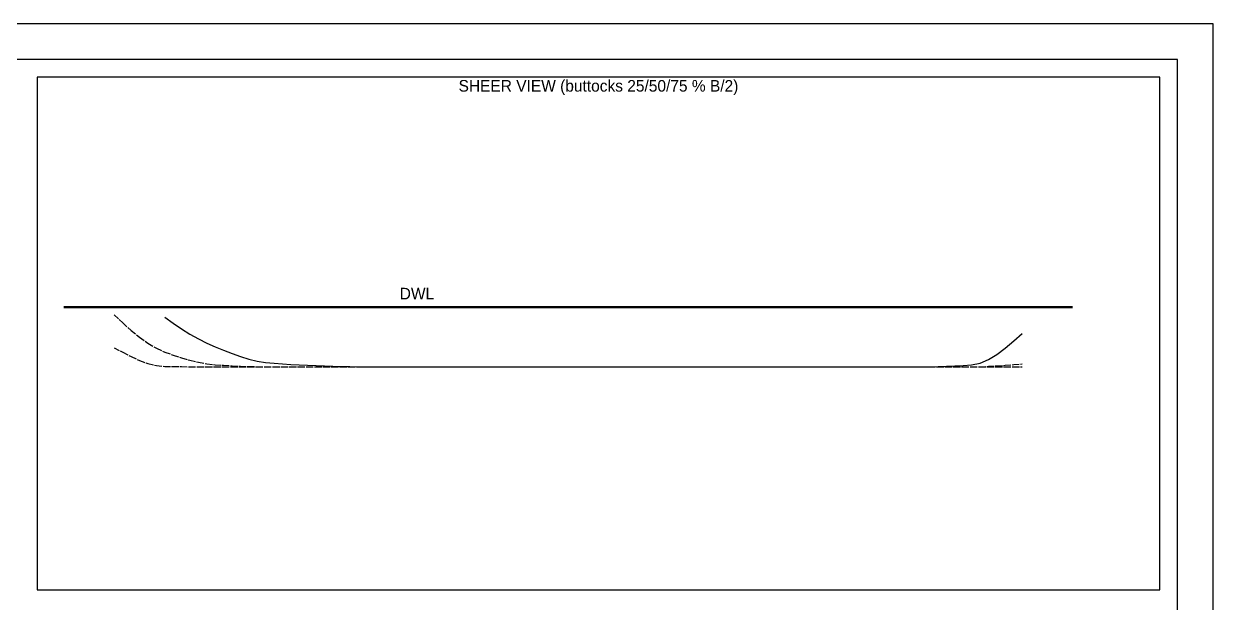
# Model space of a CAD drawing. Header units: metres. Extents: x -42 to 420, y 0 to 297.
# Drawn here: x 153 to 420, y 167 to 297 of the extents above; entities that cross this region are included whole.
import ezdxf
from ezdxf.enums import TextEntityAlignment as Align

# ---------------------------------------------------------------- set-up
doc = ezdxf.new("R2010")
doc.units = ezdxf.units.M
doc.linetypes.add('DASHDOT', pattern=[3.556, 2.54, -0.508, 0, -0.508])
doc.linetypes.add('DASHED', pattern=[1.524, 1.27, -0.254])
for name, color, linetype in [('BUTTOCKS', 7, 'Continuous'), ('DWL', 5, 'Continuous'), ('FRAME', 7, 'Continuous'), ('LABELS', 7, 'Continuous')]:
    doc.layers.add(name, color=color, linetype=linetype)

msp = doc.modelspace()

# ---------------------------------------------------------------- linework, layer by layer
at = {"layer": 'BUTTOCKS', "linetype": 'DASHED'}
for points in [[(173.32, 231.67), (175.21, 229.87), (177.09, 228.19), (178.98, 226.65), (180.87, 225.31), (182.75, 224.19), (184.64, 223.34), (186.53, 222.65), (188.42, 222.03), (190.3, 221.48), (192.19, 221.03), (194.08, 220.69), (195.96, 220.48), (197.85, 220.36), (199.74, 220.25), (201.62, 220.16), (203.51, 220.09), (205.4, 220.04), (207.28, 220.03), (209.17, 220.03), (211.06, 220.03), (212.94, 220.03), (214.83, 220.03), (216.72, 220.03), (218.6, 220.03), (220.49, 220.03), (222.38, 220.03), (224.26, 220.03), (226.15, 220.03), (228.04, 220.03), (229.92, 220.03), (231.81, 220.03), (233.7, 220.03), (235.58, 220.03), (237.47, 220.03), (239.36, 220.03), (241.25, 220.03), (243.13, 220.03), (245.02, 220.03), (246.91, 220.03), (248.79, 220.03), (250.68, 220.03), (252.57, 220.03), (254.45, 220.03), (256.34, 220.03), (258.23, 220.03), (260.11, 220.03), (262, 220.03), (263.89, 220.03), (265.77, 220.03), (267.66, 220.03), (269.55, 220.03), (271.43, 220.03), (273.32, 220.03), (275.21, 220.03), (277.09, 220.03), (278.98, 220.03), (280.87, 220.03), (282.75, 220.03), (284.64, 220.03), (286.53, 220.03), (288.42, 220.03), (290.3, 220.03), (292.19, 220.03), (294.08, 220.03), (295.96, 220.03), (297.85, 220.03), (299.74, 220.03), (301.62, 220.03), (303.51, 220.03), (305.4, 220.03), (307.28, 220.03), (309.17, 220.03), (311.06, 220.03), (312.94, 220.03), (314.83, 220.03), (316.72, 220.03), (318.6, 220.03), (320.49, 220.03), (322.38, 220.03), (324.26, 220.03), (326.15, 220.03), (328.04, 220.03), (329.92, 220.03), (331.81, 220.03), (333.7, 220.03), (335.58, 220.03), (337.47, 220.03), (339.36, 220.03), (341.25, 220.03), (343.13, 220.03), (345.02, 220.03), (346.91, 220.03), (348.79, 220.03), (350.68, 220.03), (352.57, 220.03), (354.45, 220.03), (356.34, 220.03), (358.23, 220.03), (360.11, 220.03), (362, 220.03), (363.89, 220.03), (365.77, 220.03), (367.66, 220.05), (369.55, 220.13), (371.43, 220.23), (373.32, 220.37), (375.21, 220.52), (377.09, 220.68)], [(173.32, 224.31), (175.21, 223.28), (177.09, 222.3), (178.98, 221.44), (180.87, 220.75), (182.75, 220.28), (184.64, 220.1), (186.53, 220.08), (188.42, 220.06), (190.3, 220.05), (192.19, 220.04), (194.08, 220.03), (195.96, 220.03), (197.85, 220.03), (199.74, 220.03), (201.62, 220.03), (203.51, 220.03), (205.4, 220.03), (207.28, 220.03), (209.17, 220.03), (211.06, 220.03), (212.94, 220.03), (214.83, 220.03), (216.72, 220.03), (218.6, 220.03), (220.49, 220.03), (222.38, 220.03), (224.26, 220.03), (226.15, 220.03), (228.04, 220.03), (229.92, 220.03), (231.81, 220.03), (233.7, 220.03), (235.58, 220.03), (237.47, 220.03), (239.36, 220.03), (241.25, 220.03), (243.13, 220.03), (245.02, 220.03), (246.91, 220.03), (248.79, 220.03), (250.68, 220.03), (252.57, 220.03), (254.45, 220.03), (256.34, 220.03), (258.23, 220.03), (260.11, 220.03), (262, 220.03), (263.89, 220.03), (265.77, 220.03), (267.66, 220.03), (269.55, 220.03), (271.43, 220.03), (273.32, 220.03), (275.21, 220.03), (277.09, 220.03), (278.98, 220.03), (280.87, 220.03), (282.75, 220.03), (284.64, 220.03), (286.53, 220.03), (288.42, 220.03), (290.3, 220.03), (292.19, 220.03), (294.08, 220.03), (295.96, 220.03), (297.85, 220.03), (299.74, 220.03), (301.62, 220.03), (303.51, 220.03), (305.4, 220.03), (307.28, 220.03), (309.17, 220.03), (311.06, 220.03), (312.94, 220.03), (314.83, 220.03), (316.72, 220.03), (318.6, 220.03), (320.49, 220.03), (322.38, 220.03), (324.26, 220.03), (326.15, 220.03), (328.04, 220.03), (329.92, 220.03), (331.81, 220.03), (333.7, 220.03), (335.58, 220.03), (337.47, 220.03), (339.36, 220.03), (341.25, 220.03), (343.13, 220.03), (345.02, 220.03), (346.91, 220.03), (348.79, 220.03), (350.68, 220.03), (352.57, 220.03), (354.45, 220.03), (356.34, 220.03), (358.23, 220.03), (360.11, 220.03), (362, 220.03), (363.89, 220.03), (365.77, 220.03), (367.66, 220.03), (369.55, 220.03), (371.43, 220.03), (373.32, 220.03), (375.21, 220.03), (377.09, 220.03)]]:
    msp.add_lwpolyline(points, dxfattribs=at)
at = {"layer": 'BUTTOCKS', "linetype": 'DASHDOT'}
msp.add_lwpolyline([(184.64, 231.15), (186.53, 229.81), (188.42, 228.55), (190.3, 227.37), (192.19, 226.3), (194.08, 225.34), (195.96, 224.51), (197.85, 223.75), (199.74, 223.02), (201.62, 222.34), (203.51, 221.76), (205.4, 221.31), (207.28, 221.02), (209.17, 220.84), (211.06, 220.69), (212.94, 220.57), (214.83, 220.46), (216.72, 220.38), (218.6, 220.31), (220.49, 220.24), (222.38, 220.17), (224.26, 220.12), (226.15, 220.07), (228.04, 220.04), (229.92, 220.03), (231.81, 220.03), (233.7, 220.03), (235.58, 220.03), (237.47, 220.03), (239.36, 220.03), (241.25, 220.03), (243.13, 220.03), (245.02, 220.03), (246.91, 220.03), (248.79, 220.03), (250.68, 220.03), (252.57, 220.03), (254.45, 220.03), (256.34, 220.03), (258.23, 220.03), (260.11, 220.03), (262, 220.03), (263.89, 220.03), (265.77, 220.03), (267.66, 220.03), (269.55, 220.03), (271.43, 220.03), (273.32, 220.03), (275.21, 220.03), (277.09, 220.03), (278.98, 220.03), (280.87, 220.03), (282.75, 220.03), (284.64, 220.03), (286.53, 220.03), (288.42, 220.03), (290.3, 220.03), (292.19, 220.03), (294.08, 220.03), (295.96, 220.03), (297.85, 220.03), (299.74, 220.03), (301.62, 220.03), (303.51, 220.03), (305.4, 220.03), (307.28, 220.03), (309.17, 220.03), (311.06, 220.03), (312.94, 220.03), (314.83, 220.03), (316.72, 220.03), (318.6, 220.03), (320.49, 220.03), (322.38, 220.03), (324.26, 220.03), (326.15, 220.03), (328.04, 220.03), (329.92, 220.03), (331.81, 220.03), (333.7, 220.03), (335.58, 220.03), (337.47, 220.03), (339.36, 220.03), (341.25, 220.03), (343.13, 220.03), (345.02, 220.03), (346.91, 220.03), (348.79, 220.03), (350.68, 220.03), (352.57, 220.03), (354.45, 220.03), (356.34, 220.04), (358.23, 220.08), (360.11, 220.15), (362, 220.24), (363.89, 220.35), (365.77, 220.48), (367.66, 220.86), (369.55, 221.66), (371.43, 222.81), (373.32, 224.22), (375.21, 225.82), (377.09, 227.51)], dxfattribs=at)
at = {"layer": 'DWL', "lineweight": 50}
msp.add_line((162, 233.37), (388.42, 233.37), dxfattribs=at)
at = {"layer": 'FRAME'}
for points in [[(0, 0), (420, 0), (420, 297), (0, 297)], [(8, 8), (412, 8), (412, 289), (8, 289)], [(156, 170), (408, 170), (408, 285), (156, 285)]]:
    msp.add_lwpolyline(points, close=True, dxfattribs=at)

# ---------------------------------------------------------------- texts
at = {"layer": 'LABELS'}
for s, p in [('SHEER VIEW (buttocks 25/50/75 % B/2)', (282, 281)), ('DWL', (241.25, 234.37))]:
    msp.add_text(s, height=2.6, dxfattribs=at).set_placement(p, align=Align.BOTTOM_CENTER)

doc.saveas('drawing.dxf')
